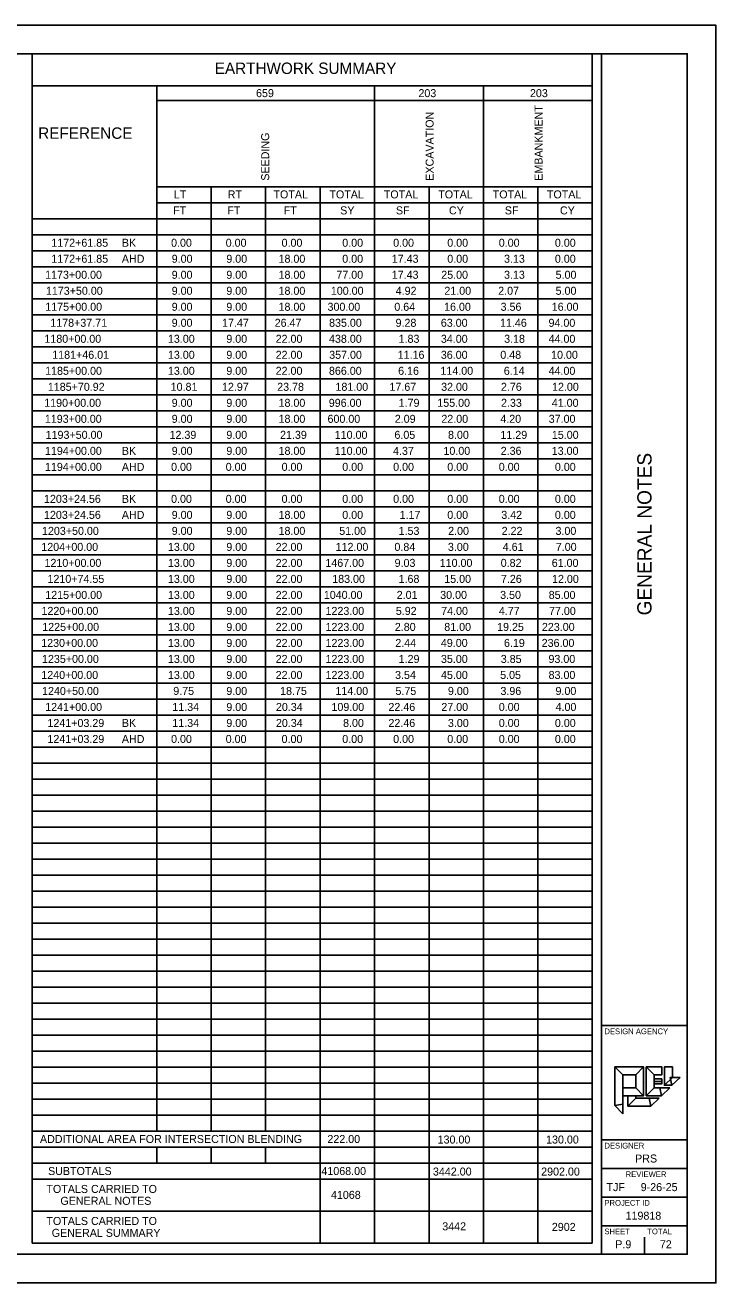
# Model space of a CAD drawing. Extents: x -61 to -14, y -133 to 32.
# Drawn here: x -35.4 to -23.31, y -16.67 to 5.33 of the extents above; entities that cross this region are included whole.
import ezdxf

# ---------------------------------------------------------------- set-up
doc = ezdxf.new("R2010")
doc.units = 0
for name, color, linetype in [('Default', 7, 'Continuous'), ('SH_Border', 7, 'Continuous'), ('SH_Cut_Line', 7, 'Continuous'), ('SH_Data', 7, 'Continuous'), ('SH_Text', 7, 'Continuous')]:
    doc.layers.add(name, color=color, linetype=linetype)

msp = doc.modelspace()

# ---------------------------------------------------------------- linework, layer by layer
at = {"layer": 'Default'}
msp.add_line((-24.395, -13.141), (-24.258, -13.141), dxfattribs=at)
for points in [[(-25.081, -13.566), (-25.081, -12.889), (-24.944, -13.026), (-24.944, -13.538)], [(-25.081, -12.889), (-24.578, -12.889), (-24.715, -13.026), (-24.944, -13.026)], [(-24.578, -12.889), (-24.578, -13.392), (-24.715, -13.255), (-24.715, -13.026)], [(-24.533, -13.392), (-24.533, -12.889), (-24.395, -13.026), (-24.395, -13.255)], [(-24.533, -12.889), (-24.258, -12.889), (-24.258, -13.026), (-24.395, -13.026)], [(-24.213, -13.209), (-24.213, -12.889), (-24.075, -12.889), (-24.075, -13.072)], [(-24.258, -13.099), (-24.258, -13.182), (-24.394, -13.182), (-24.394, -13.099)], [(-24.084, -13.209), (-24.213, -13.209), (-24.075, -13.072), (-24.112, -13.072)], [(-23.938, -13.072), (-24.084, -13.209), (-24.112, -13.072)], [(-24.578, -13.392), (-24.944, -13.392), (-24.944, -13.255), (-24.715, -13.255)], [(-24.853, -13.575), (-24.853, -13.392), (-24.715, -13.392), (-24.715, -13.438)], [(-24.267, -13.392), (-24.533, -13.392), (-24.395, -13.255), (-24.295, -13.255)], [(-24.121, -13.255), (-24.267, -13.392), (-24.295, -13.255)], [(-24.944, -13.712), (-25.081, -13.566), (-24.944, -13.538)], [(-24.45, -13.575), (-24.853, -13.575), (-24.715, -13.438), (-24.478, -13.438)], [(-24.304, -13.438), (-24.45, -13.575), (-24.478, -13.438)]]:
    msp.add_lwpolyline(points, close=True, dxfattribs=at)
at = {"layer": 'SH_Border'}
for p, q in [((-25.314, -16.166), (-25.314, 4.834)), ((-25.314, -12.166), (-23.814, -12.166)), ((-25.314, -14.166), (-23.814, -14.166)), ((-25.314, -14.666), (-23.814, -14.666)), ((-25.314, -15.166), (-23.814, -15.166)), ((-25.314, -15.666), (-23.814, -15.666))]:
    msp.add_line(p, q, dxfattribs=at)
msp.add_lwpolyline([(-55.814, 4.834), (-23.814, 4.834), (-23.814, -16.166), (-55.814, -16.166)], close=True, dxfattribs=at)
at = {"layer": 'SH_Cut_Line'}
msp.add_lwpolyline([(-57.314, -16.666), (-23.314, -16.666), (-23.314, 5.334), (-57.314, 5.334)], close=True, dxfattribs=at)
at = {"layer": 'SH_Data'}
for p, q in [((-35.282, 1.947), (-25.476, 1.947)), ((-35.282, 1.667), (-25.476, 1.667)), ((-35.282, 1.387), (-25.476, 1.387)), ((-35.282, 1.107), (-25.476, 1.107)), ((-35.282, 0.827), (-25.476, 0.827)), ((-35.282, 0.547), (-25.476, 0.547)), ((-35.282, 0.267), (-25.476, 0.267)), ((-35.282, -0.013), (-25.476, -0.013)), ((-35.282, -0.293), (-25.476, -0.293)), ((-35.282, -0.573), (-25.476, -0.573)), ((-35.282, -0.853), (-25.476, -0.853)), ((-35.282, -1.133), (-25.476, -1.133)), ((-35.282, -1.413), (-25.476, -1.413)), ((-35.282, -1.693), (-25.476, -1.693)), ((-35.282, -1.973), (-25.476, -1.973)), ((-35.282, -2.253), (-25.476, -2.253)), ((-35.282, -2.533), (-25.476, -2.533)), ((-35.282, -2.813), (-25.476, -2.813)), ((-35.282, -3.093), (-25.476, -3.093)), ((-35.282, -3.373), (-25.476, -3.373)), ((-35.282, -3.653), (-25.476, -3.653)), ((-35.282, -3.933), (-25.476, -3.933)), ((-35.282, -4.213), (-25.476, -4.213)), ((-35.282, -4.493), (-25.476, -4.493)), ((-35.282, -4.773), (-25.476, -4.773)), ((-35.282, -5.053), (-25.476, -5.053)), ((-35.282, -5.333), (-25.476, -5.333)), ((-35.282, -5.613), (-25.476, -5.613)), ((-35.282, -5.893), (-25.476, -5.893)), ((-35.282, -6.173), (-25.476, -6.173)), ((-35.282, -6.453), (-25.476, -6.453)), ((-35.282, -6.733), (-25.476, -6.733)), ((-35.282, -7.013), (-25.476, -7.013)), ((-35.282, -7.293), (-25.476, -7.293)), ((-35.282, -7.573), (-25.476, -7.573)), ((-35.282, -7.853), (-25.476, -7.853)), ((-35.282, -8.133), (-25.476, -8.133)), ((-35.282, -8.413), (-25.476, -8.413)), ((-35.282, -8.693), (-25.476, -8.693)), ((-35.282, -8.973), (-25.476, -8.973)), ((-35.282, -9.253), (-25.476, -9.253)), ((-35.282, -9.533), (-25.476, -9.533)), ((-35.282, -9.813), (-25.476, -9.813)), ((-35.282, -10.093), (-25.476, -10.093)), ((-35.282, -10.373), (-25.476, -10.373)), ((-35.282, -10.653), (-25.476, -10.653)), ((-35.282, -10.933), (-25.476, -10.933)), ((-35.282, -11.213), (-25.476, -11.213)), ((-35.282, -11.493), (-25.476, -11.493)), ((-35.282, -11.773), (-25.476, -11.773)), ((-35.282, -12.053), (-25.476, -12.053)), ((-35.282, -12.333), (-25.476, -12.333)), ((-35.282, -12.613), (-25.476, -12.613)), ((-35.282, -12.893), (-25.476, -12.893)), ((-35.282, -13.173), (-25.476, -13.173)), ((-24.564, -13.166), (-24.564, -13.166)), ((-35.282, -13.453), (-25.476, -13.453)), ((-35.282, -13.733), (-25.476, -13.733)), ((-35.282, -14.013), (-25.476, -14.013)), ((-35.282, -14.293), (-25.476, -14.293)), ((-35.282, -14.573), (-25.476, -14.573)), ((-24.939, -15.991), (-24.939, -15.991)), ((-24.564, -16.166), (-24.564, -15.866))]:
    msp.add_line(p, q, dxfattribs=at)
at = {"layer": 'SH_Text'}
for p, q in [((-35.282, -15.973), (-35.282, 4.834)), ((-25.476, 4.834), (-25.476, -15.973)), ((-35.282, 4.274), (-25.476, 4.274)), ((-33.098, -14.013), (-33.098, 4.274)), ((-29.287, -15.973), (-29.287, 4.274)), ((-27.381, -15.973), (-27.381, 4.274)), ((-33.098, 4.014), (-25.476, 4.014)), ((-33.098, 2.507), (-25.476, 2.507)), ((-32.146, -14.013), (-32.146, 2.507)), ((-31.193, -14.013), (-31.193, 2.507)), ((-30.24, -15.973), (-30.24, 2.507)), ((-28.334, -15.973), (-28.334, 2.507)), ((-26.429, -15.973), (-26.429, 2.507)), ((-33.098, 2.227), (-25.476, 2.227)), ((-35.282, 1.947), (-25.476, 1.947)), ((-33.098, -14.573), (-33.098, -14.293)), ((-32.146, -14.573), (-32.146, -14.293)), ((-31.193, -14.573), (-31.193, -14.293)), ((-35.282, -14.853), (-25.476, -14.853)), ((-35.282, -15.413), (-25.476, -15.413)), ((-35.282, -15.973), (-25.476, -15.973))]:
    msp.add_line(p, q, dxfattribs=at)

# ---------------------------------------------------------------- texts
at = {"layer": 'SH_Data'}
for s, height, p in [('EARTHWORK SUMMARY', 0.2, (-32.084, 4.48)), ('DESIGN AGENCY', 0.1, (-25.264, -12.316)), ('DESIGNER', 0.1, (-25.264, -14.316)), ('PRS', 0.14, (-24.727, -14.561)), ('REVIEWER', 0.1, (-24.892, -14.816)), ('TJF', 0.14, (-25.228, -15.061)), ('9-26-25', 0.14, (-24.629, -15.061)), ('PROJECT ID', 0.1, (-25.264, -15.316)), ('119818', 0.14, (-24.894, -15.561)), ('SHEET', 0.1, (-25.264, -15.816)), ('TOTAL', 0.1, (-24.514, -15.816)), ('P.9', 0.14, (-25.074, -16.061)), ('72', 0.14, (-24.294, -16.061))]:
    msp.add_text(s, height=height, dxfattribs=at).set_placement(p)
msp.add_text('GENERAL NOTES', height=0.25, rotation=90, dxfattribs=at).set_placement((-24.439, -4.99))
at = {"layer": 'SH_Text'}
for s, height, p in [('659', 0.14, (-31.361, 4.075)), ('203', 0.14, (-28.519, 4.075)), ('203', 0.14, (-26.567, 4.075)), ('REFERENCE', 0.2, (-35.173, 3.346)), ('LT', 0.14, (-32.8, 2.304)), ('RT', 0.14, (-31.857, 2.304)), ('TOTAL', 0.14, (-31.056, 2.304)), ('TOTAL', 0.14, (-30.077, 2.304)), ('TOTAL', 0.14, (-29.125, 2.304)), ('TOTAL', 0.14, (-28.172, 2.304)), ('TOTAL', 0.14, (-27.219, 2.304)), ('TOTAL', 0.14, (-26.271, 2.304)), ('FT', 0.14, (-32.811, 2.024)), ('FT', 0.14, (-31.864, 2.024)), ('FT', 0.14, (-30.877, 2.024)), ('SY', 0.14, (-29.888, 2.024)), ('SF', 0.14, (-28.913, 2.024)), ('CY', 0.14, (-27.985, 2.024)), ('SF', 0.14, (-27.007, 2.024)), ('CY', 0.14, (-26.042, 2.024)), ('1172+61.85', 0.14, (-34.944, 1.458)), ('BK', 0.14, (-33.71, 1.458)), ('0.00', 0.14, (-32.848, 1.458)), ('0.00', 0.14, (-31.892, 1.458)), ('0.00', 0.14, (-30.914, 1.458)), ('0.00', 0.14, (-29.852, 1.458)), ('0.00', 0.14, (-28.961, 1.458)), ('0.00', 0.14, (-28.014, 1.458)), ('0.00', 0.14, (-27.113, 1.458)), ('0.00', 0.14, (-26.131, 1.458)), ('1172+61.85', 0.14, (-34.944, 1.178)), ('9.00', 0.14, (-32.837, 1.178)), ('9.00', 0.14, (-31.881, 1.178)), ('18.00', 0.14, (-30.967, 1.178)), ('0.00', 0.14, (-29.852, 1.178)), ('17.43', 0.14, (-28.986, 1.178)), ('0.00', 0.14, (-28.014, 1.178)), ('3.13', 0.14, (-27.021, 1.178)), ('0.00', 0.14, (-26.131, 1.178)), ('AHD', 0.14, (-33.71, 1.178)), ('1173+00.00', 0.14, (-35.052, 0.898)), ('9.00', 0.14, (-32.837, 0.898)), ('9.00', 0.14, (-31.881, 0.898)), ('18.00', 0.14, (-30.967, 0.898)), ('77.00', 0.14, (-29.955, 0.898)), ('17.43', 0.14, (-28.986, 0.898)), ('25.00', 0.14, (-28.12, 0.898)), ('3.13', 0.14, (-27.021, 0.898)), ('5.00', 0.14, (-26.118, 0.898)), ('1173+50.00', 0.14, (-35.039, 0.618)), ('9.00', 0.14, (-32.837, 0.618)), ('9.00', 0.14, (-31.881, 0.618)), ('18.00', 0.14, (-30.967, 0.618)), ('100.00', 0.14, (-30.052, 0.618)), ('4.92', 0.14, (-28.917, 0.618)), ('21.00', 0.14, (-28.065, 0.618)), ('2.07', 0.14, (-27.123, 0.618)), ('5.00', 0.14, (-26.118, 0.618)), ('1175+00.00', 0.14, (-35.05, 0.338)), ('9.00', 0.14, (-32.837, 0.338)), ('9.00', 0.14, (-31.881, 0.338)), ('18.00', 0.14, (-30.967, 0.338)), ('300.00', 0.14, (-30.11, 0.338)), ('0.64', 0.14, (-28.941, 0.338)), ('16.00', 0.14, (-28.07, 0.338)), ('3.56', 0.14, (-27.081, 0.338)), ('16.00', 0.14, (-26.186, 0.338)), ('1178+37.71', 0.14, (-34.962, 0.058)), ('9.00', 0.14, (-32.837, 0.058)), ('17.47', 0.14, (-31.956, 0.058)), ('26.47', 0.14, (-31.035, 0.058)), ('835.00', 0.14, (-30.083, 0.058)), ('9.28', 0.14, (-28.919, 0.058)), ('63.00', 0.14, (-28.127, 0.058)), ('11.46', 0.14, (-27.091, 0.058)), ('94.00', 0.14, (-26.242, 0.058)), ('1180+00.00', 0.14, (-35.065, -0.222)), ('13.00', 0.14, (-32.903, -0.222)), ('9.00', 0.14, (-31.881, -0.222)), ('22.00', 0.14, (-31.018, -0.222)), ('438.00', 0.14, (-30.084, -0.222)), ('1.83', 0.14, (-28.866, -0.222)), ('34.00', 0.14, (-28.126, -0.222)), ('3.18', 0.14, (-27.019, -0.222)), ('44.00', 0.14, (-26.241, -0.222)), ('1181+46.01', 0.14, (-34.928, -0.502)), ('13.00', 0.14, (-32.903, -0.502)), ('9.00', 0.14, (-31.881, -0.502)), ('22.00', 0.14, (-31.018, -0.502)), ('357.00', 0.14, (-30.081, -0.502)), ('11.16', 0.14, (-28.882, -0.502)), ('36.00', 0.14, (-28.127, -0.502)), ('0.48', 0.14, (-27.086, -0.502)), ('10.00', 0.14, (-26.197, -0.502)), ('1185+00.00', 0.14, (-35.052, -0.782)), ('13.00', 0.14, (-32.903, -0.782)), ('9.00', 0.14, (-31.881, -0.782)), ('22.00', 0.14, (-31.018, -0.782)), ('866.00', 0.14, (-30.085, -0.782)), ('6.16', 0.14, (-28.874, -0.782)), ('114.00', 0.14, (-28.134, -0.782)), ('6.14', 0.14, (-27.025, -0.782)), ('44.00', 0.14, (-26.241, -0.782)), ('1185+70.92', 0.14, (-35.005, -1.062)), ('10.81', 0.14, (-32.855, -1.062)), ('12.97', 0.14, (-31.957, -1.062)), ('23.78', 0.14, (-30.991, -1.062)), ('181.00', 0.14, (-29.971, -1.062)), ('17.67', 0.14, (-29.026, -1.062)), ('32.00', 0.14, (-28.122, -1.062)), ('2.76', 0.14, (-27.075, -1.062)), ('12.00', 0.14, (-26.181, -1.062)), ('1190+00.00', 0.14, (-35.068, -1.342)), ('9.00', 0.14, (-32.837, -1.342)), ('9.00', 0.14, (-31.881, -1.342)), ('18.00', 0.14, (-30.967, -1.342)), ('996.00', 0.14, (-30.088, -1.342)), ('1.79', 0.14, (-28.865, -1.342)), ('155.00', 0.14, (-28.189, -1.342)), ('2.33', 0.14, (-27.074, -1.342)), ('41.00', 0.14, (-26.185, -1.342)), ('1193+00.00', 0.14, (-35.057, -1.622)), ('9.00', 0.14, (-32.837, -1.622)), ('9.00', 0.14, (-31.881, -1.622)), ('18.00', 0.14, (-30.967, -1.622)), ('600.00', 0.14, (-30.11, -1.622)), ('2.09', 0.14, (-28.933, -1.622)), ('22.00', 0.14, (-28.118, -1.622)), ('4.20', 0.14, (-27.086, -1.622)), ('37.00', 0.14, (-26.239, -1.622)), ('1193+50.00', 0.14, (-35.043, -1.902)), ('12.39', 0.14, (-32.875, -1.902)), ('9.00', 0.14, (-31.881, -1.902)), ('21.39', 0.14, (-30.941, -1.902)), ('110.00', 0.14, (-29.984, -1.902)), ('6.05', 0.14, (-28.939, -1.902)), ('8.00', 0.14, (-28.001, -1.902)), ('11.29', 0.14, (-27.084, -1.902)), ('15.00', 0.14, (-26.184, -1.902)), ('1194+00.00', 0.14, (-35.055, -2.182)), ('BK', 0.14, (-33.71, -2.182)), ('9.00', 0.14, (-32.837, -2.182)), ('9.00', 0.14, (-31.881, -2.182)), ('18.00', 0.14, (-30.967, -2.182)), ('110.00', 0.14, (-29.984, -2.182)), ('4.37', 0.14, (-28.963, -2.182)), ('10.00', 0.14, (-28.081, -2.182)), ('2.36', 0.14, (-27.079, -2.182)), ('13.00', 0.14, (-26.186, -2.182)), ('1194+00.00', 0.14, (-35.055, -2.462)), ('AHD', 0.14, (-33.71, -2.462)), ('0.00', 0.14, (-32.848, -2.462)), ('0.00', 0.14, (-31.892, -2.462)), ('0.00', 0.14, (-30.914, -2.462)), ('0.00', 0.14, (-29.852, -2.462)), ('0.00', 0.14, (-28.961, -2.462)), ('0.00', 0.14, (-28.014, -2.462)), ('0.00', 0.14, (-27.113, -2.462)), ('0.00', 0.14, (-26.131, -2.462)), ('1203+24.56', 0.14, (-35.072, -3.022)), ('BK', 0.14, (-33.71, -3.022)), ('0.00', 0.14, (-32.848, -3.022)), ('0.00', 0.14, (-31.892, -3.022)), ('0.00', 0.14, (-30.914, -3.022)), ('0.00', 0.14, (-29.852, -3.022)), ('0.00', 0.14, (-28.961, -3.022)), ('0.00', 0.14, (-28.014, -3.022)), ('0.00', 0.14, (-27.113, -3.022)), ('0.00', 0.14, (-26.131, -3.022)), ('1203+24.56', 0.14, (-35.072, -3.302)), ('AHD', 0.14, (-33.71, -3.302)), ('9.00', 0.14, (-32.837, -3.302)), ('9.00', 0.14, (-31.881, -3.302)), ('18.00', 0.14, (-30.967, -3.302)), ('0.00', 0.14, (-29.852, -3.302)), ('1.17', 0.14, (-28.849, -3.302)), ('0.00', 0.14, (-28.014, -3.302)), ('3.42', 0.14, (-27.069, -3.302)), ('0.00', 0.14, (-26.131, -3.302)), ('1203+50.00', 0.14, (-35.107, -3.582)), ('9.00', 0.14, (-32.837, -3.582)), ('9.00', 0.14, (-31.881, -3.582)), ('18.00', 0.14, (-30.967, -3.582)), ('51.00', 0.14, (-29.905, -3.582)), ('1.53', 0.14, (-28.866, -3.582)), ('2.00', 0.14, (-27.999, -3.582)), ('2.22', 0.14, (-27.062, -3.582)), ('3.00', 0.14, (-26.12, -3.582)), ('1204+00.00', 0.14, (-35.119, -3.862)), ('13.00', 0.14, (-32.903, -3.862)), ('9.00', 0.14, (-31.881, -3.862)), ('22.00', 0.14, (-31.018, -3.862)), ('112.00', 0.14, (-29.968, -3.862)), ('0.84', 0.14, (-28.939, -3.862)), ('3.00', 0.14, (-28.003, -3.862)), ('4.61', 0.14, (-27.044, -3.862)), ('7.00', 0.14, (-26.115, -3.862)), ('1210+00.00', 0.14, (-35.063, -4.142)), ('13.00', 0.14, (-32.903, -4.142)), ('9.00', 0.14, (-31.881, -4.142)), ('22.00', 0.14, (-31.018, -4.142)), ('1467.00', 0.14, (-30.148, -4.142)), ('9.03', 0.14, (-28.936, -4.142)), ('110.00', 0.14, (-28.147, -4.142)), ('0.82', 0.14, (-27.079, -4.142)), ('61.00', 0.14, (-26.186, -4.142)), ('1210+74.55', 0.14, (-35.011, -4.422)), ('13.00', 0.14, (-32.903, -4.422)), ('9.00', 0.14, (-31.881, -4.422)), ('22.00', 0.14, (-31.018, -4.422)), ('183.00', 0.14, (-30.028, -4.422)), ('1.68', 0.14, (-28.866, -4.422)), ('15.00', 0.14, (-28.067, -4.422)), ('7.26', 0.14, (-27.075, -4.422)), ('12.00', 0.14, (-26.181, -4.422)), ('1215+00.00', 0.14, (-35.05, -4.702)), ('13.00', 0.14, (-32.903, -4.702)), ('9.00', 0.14, (-31.881, -4.702)), ('22.00', 0.14, (-31.018, -4.702)), ('1040.00', 0.14, (-30.175, -4.702)), ('2.01', 0.14, (-28.899, -4.702)), ('30.00', 0.14, (-28.138, -4.702)), ('3.50', 0.14, (-27.089, -4.702)), ('85.00', 0.14, (-26.239, -4.702)), ('1220+00.00', 0.14, (-35.116, -4.982)), ('13.00', 0.14, (-32.903, -4.982)), ('9.00', 0.14, (-31.881, -4.982)), ('22.00', 0.14, (-31.018, -4.982)), ('1223.00', 0.14, (-30.145, -4.982)), ('5.92', 0.14, (-28.915, -4.982)), ('74.00', 0.14, (-28.121, -4.982)), ('77.00', 0.14, (-26.234, -4.982)), ('4.77', 0.14, (-27.111, -4.982)), ('1225+00.00', 0.14, (-35.103, -5.262)), ('13.00', 0.14, (-32.903, -5.262)), ('9.00', 0.14, (-31.881, -5.262)), ('22.00', 0.14, (-31.018, -5.262)), ('1223.00', 0.14, (-30.145, -5.262)), ('2.80', 0.14, (-28.932, -5.262)), ('81.00', 0.14, (-28.067, -5.262)), ('19.25', 0.14, (-27.142, -5.262)), ('223.00', 0.14, (-26.358, -5.262)), ('1230+00.00', 0.14, (-35.121, -5.542)), ('13.00', 0.14, (-32.903, -5.542)), ('9.00', 0.14, (-31.881, -5.542)), ('22.00', 0.14, (-31.018, -5.542)), ('1223.00', 0.14, (-30.145, -5.542)), ('2.44', 0.14, (-28.924, -5.542)), ('49.00', 0.14, (-28.126, -5.542)), ('6.19', 0.14, (-27.022, -5.542)), ('236.00', 0.14, (-26.362, -5.542)), ('1235+00.00', 0.14, (-35.107, -5.822)), ('13.00', 0.14, (-32.903, -5.822)), ('9.00', 0.14, (-31.881, -5.822)), ('22.00', 0.14, (-31.018, -5.822)), ('1223.00', 0.14, (-30.145, -5.822)), ('1.29', 0.14, (-28.865, -5.822)), ('35.00', 0.14, (-28.125, -5.822)), ('3.85', 0.14, (-27.078, -5.822)), ('93.00', 0.14, (-26.243, -5.822)), ('1240+00.00', 0.14, (-35.119, -6.102)), ('13.00', 0.14, (-32.903, -6.102)), ('9.00', 0.14, (-31.881, -6.102)), ('22.00', 0.14, (-31.018, -6.102)), ('1223.00', 0.14, (-30.145, -6.102)), ('3.54', 0.14, (-28.928, -6.102)), ('45.00', 0.14, (-28.124, -6.102)), ('5.05', 0.14, (-27.089, -6.102)), ('83.00', 0.14, (-26.241, -6.102)), ('1240+50.00', 0.14, (-35.106, -6.382)), ('9.75', 0.14, (-32.81, -6.382)), ('9.00', 0.14, (-31.881, -6.382)), ('18.75', 0.14, (-30.94, -6.382)), ('114.00', 0.14, (-29.972, -6.382)), ('5.75', 0.14, (-28.921, -6.382)), ('9.00', 0.14, (-28.003, -6.382)), ('3.96', 0.14, (-27.084, -6.382)), ('9.00', 0.14, (-26.12, -6.382)), ('1241+00.00', 0.14, (-35.051, -6.662)), ('11.34', 0.14, (-32.826, -6.662)), ('9.00', 0.14, (-31.881, -6.662)), ('20.34', 0.14, (-31.013, -6.662)), ('109.00', 0.14, (-30.041, -6.662)), ('22.46', 0.14, (-29.044, -6.662)), ('27.00', 0.14, (-28.118, -6.662)), ('0.00', 0.14, (-27.113, -6.662)), ('4.00', 0.14, (-26.119, -6.662)), ('1241+03.29', 0.14, (-35.012, -6.942)), ('BK', 0.14, (-33.71, -6.942)), ('11.34', 0.14, (-32.826, -6.942)), ('9.00', 0.14, (-31.881, -6.942)), ('20.34', 0.14, (-31.013, -6.942)), ('8.00', 0.14, (-29.838, -6.942)), ('22.46', 0.14, (-29.044, -6.942)), ('3.00', 0.14, (-28.003, -6.942)), ('0.00', 0.14, (-27.113, -6.942)), ('0.00', 0.14, (-26.131, -6.942)), ('1241+03.29', 0.14, (-35.012, -7.222)), ('AHD', 0.14, (-33.71, -7.222)), ('0.00', 0.14, (-32.848, -7.222)), ('0.00', 0.14, (-31.892, -7.222)), ('0.00', 0.14, (-30.914, -7.222)), ('0.00', 0.14, (-29.852, -7.222)), ('0.00', 0.14, (-28.961, -7.222)), ('0.00', 0.14, (-28.014, -7.222)), ('0.00', 0.14, (-27.113, -7.222)), ('0.00', 0.14, (-26.131, -7.222)), ('ADDITIONAL AREA FOR INTERSECTION BLENDING', 0.14, (-35.143, -14.219)), ('222.00', 0.14, (-30.112, -14.219)), ('130.00', 0.14, (-28.183, -14.229)), ('130.00', 0.14, (-26.285, -14.229)), ('SUBTOTALS', 0.14, (-35.001, -14.779)), ('41068.00', 0.14, (-30.217, -14.779)), ('3442.00', 0.14, (-28.265, -14.789)), ('2902.00', 0.14, (-26.371, -14.789)), ('TOTALS CARRIED TO', 0.14, (-35.03, -15.093)), ('GENERAL NOTES', 0.14, (-34.785, -15.301)), ('41068', 0.14, (-30.05, -15.197)), ('TOTALS CARRIED TO', 0.14, (-35.03, -15.653)), ('3442', 0.14, (-28.102, -15.747)), ('2902', 0.14, (-26.184, -15.757)), ('GENERAL SUMMARY', 0.14, (-34.937, -15.861))]:
    msp.add_text(s, height=height, dxfattribs=at).set_placement(p)
for s, p in [('EXCAVATION', (-28.253, 2.613)), ('EMBANKMENT', (-26.347, 2.613)), ('SEEDING', (-31.131, 2.613))]:
    msp.add_text(s, height=0.14, rotation=90, dxfattribs=at).set_placement(p)

doc.saveas('drawing.dxf')
